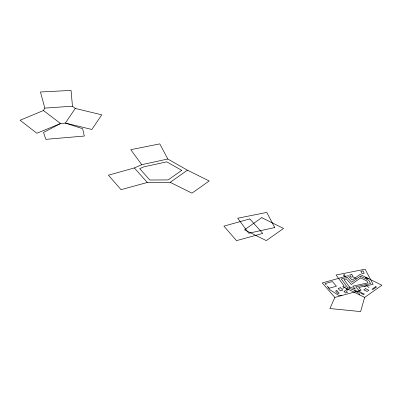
<?xml version="1.0" encoding="UTF-8"?>
<svg xmlns="http://www.w3.org/2000/svg" width="402" height="402" viewBox="0 0 402 402"><rect width="100%" height="100%" fill="white"/><g stroke="black" fill="none" stroke-linecap="round" stroke-linejoin="round"><path stroke-width="0.6" d="M349.127 288.028L349.428 286.927M364.639 297.39L360.619 311.58L329.916 308.54L334.861 297.43L361.107 290.229L358.674 287.49L373.106 284.345L365.127 269.209L336.082 275.008L343.991 285.797L342.861 286.591L345.549 287.922L347.082 290.018L348.951 289.611L364.639 297.39L381.9 285.234L360.122 274.44L352.092 280.093L348.177 275.697L322.273 282.933L334.861 297.43M43.431 110.525L44.838 108.093L40.451 91.993L71.064 90.42L72.466 106.223L75.275 108.45L101.761 114.831L91.852 129.464L65.36 123.087L60.536 123.54L36.853 133.263L20.1 120.248L43.431 110.525L60.536 123.54L43.522 132.454L45.803 139.343L84.309 136.052L82.641 128.705L65.36 123.087L75.275 108.45M342.725 288.485L345.529 286.561M170.177 182.337L187.432 170.182L209.211 180.98L191.955 193.131L170.177 182.337L147.283 182.473L121.032 189.679L108.45 175.182L134.353 167.941L141.765 164.694L167.79 159.016L187.432 170.182M364.388 286.309L366.609 285.762L369.041 287.576M44.838 108.093L72.466 106.223M341.474 295.616L339.042 295.576L329.916 289.802L327.218 286.018M354.564 290.767L358.951 293.299L359.664 294.922M356.323 278.812L353.338 276.988M134.353 167.941L147.283 182.473M326.308 284.978L325.097 283.586L332.359 281.561L336.424 286.204L329.132 288.224L328.122 287.063M141.765 164.694L130.766 149.68L159.81 143.881L167.79 159.016M181.729 170.358L168.162 179.91L149.845 180.026L139.72 168.649L143.831 166.85L166.755 161.845L181.729 170.358M261.762 217.653L244.501 229.803L266.28 240.597L283.541 228.447L261.762 217.653M360.383 276.179L351.685 282.299L347.243 277.31L341.278 278.973L347.7 287.742L360.79 292.535L355.72 286.837L370.518 283.606L368.795 280.345L360.383 276.179M360.649 277.913L351.278 284.505L346.308 278.923L344.001 279.566L349.388 286.912L355.368 289.103L352.765 286.179L367.925 282.872L366.956 281.038L360.649 277.913M365.584 288.671L363.825 289.877L367.056 291.44L368.815 290.234L365.584 288.671M361.664 292.812L360.946 293.304L363.609 294.596L364.328 294.098L361.664 292.812M375.754 286.636L372.086 289.159L372.85 289.525L376.518 287.003L375.754 286.636M365.921 277.4L365.353 277.782L367.599 278.908L368.167 278.531L365.921 277.4M340.589 287.726L338.157 288.44L340.298 290.867L342.73 290.154L340.589 287.726M336.911 290.611L335.585 291.003L337.836 293.555L339.162 293.164L336.911 290.611M346.911 288.164L346.137 288.39L347.489 289.922L348.263 289.696L346.911 288.164M345.941 290.676L343.951 291.259L345.474 292.983L347.464 292.4L345.941 290.676M249.818 218.909L223.914 226.145L236.502 240.642L262.747 233.441L249.818 218.909M274.747 227.557L248.722 233.23L237.718 218.221L266.767 212.422L274.747 227.557M363.001 270.928L360.865 271.305L362.096 273.631L364.232 273.254L363.001 270.928M344.429 274.767L343.479 274.938L344.353 276.581L345.303 276.41L344.429 274.767M351.896 274.591L349.76 274.968L350.921 277.159L353.056 276.782L351.896 274.591"/></g></svg>
